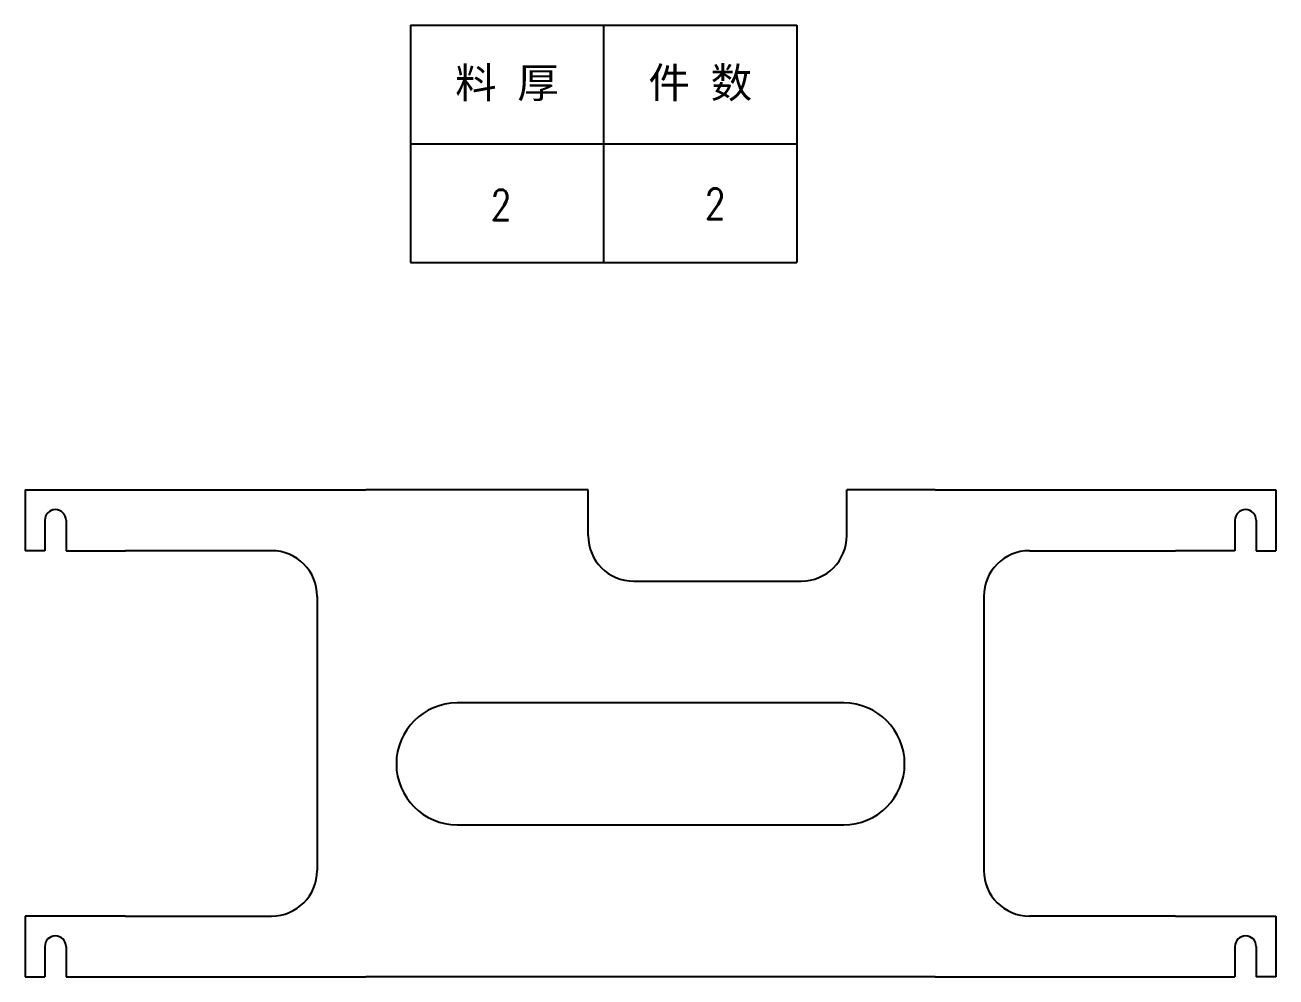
# Model space of a CAD drawing. Header units: millimetres. Extents: x -162325 to -83245, y 277409 to 326486.
# Drawn here: x -162140.9 to -161729.9, y 299161.9 to 299474.6 of the extents above; entities that cross this region are included whole.
import ezdxf
from ezdxf.enums import TextEntityAlignment as Align

# ---------------------------------------------------------------- set-up
doc = ezdxf.new("R2010")
doc.units = ezdxf.units.MM
doc.styles.add('DIM', font='romans.shx', dxfattribs={"width": 0.8, "bigfont": 'bigfont.shx'})
doc.styles.get("Standard").update_dxf_attribs({"font": 'txt', "bigfont": 'gbcbig.shx'})

# ---------------------------------------------------------------- blocks, each defined once
blk = doc.blocks.new('*T608')
at = {"color": 0, "linetype": 'ByBlock', "lineweight": -2, "transparency": 16777216}
for p, q in [((0, 0), (127, 0)), ((0, 0), (0, -78)), ((63.5, 0), (63.5, -78)), ((127, 0), (127, -78)), ((0, -39), (127, -39)), ((0, -78), (127, -78))]:
    blk.add_line(p, q, dxfattribs=at)
at = {"color": 0, "transparency": 16777216, "char_height": 10, "width": 60.5, "attachment_point": 5}
for s, insert in [('{\\fSimSun|b0|i0|c134|p2;料 厚}', (31.75, -19.5)), ('{\\fSimSun|b0|i0|c134|p2;件 数}', (95.25, -19.5))]:
    blk.add_mtext(s, dxfattribs=dict(at, insert=insert))
blk = doc.blocks.new('拆图参数')
blk.add_blockref('*T608', (-63.5, 78))
at = {"style": 'DIM', "width": 0.8}
blk.add_attdef('6', text='', height=10, dxfattribs=at).set_placement((-37.13, 18.91), align=Align.MIDDLE_LEFT)
blk.add_attdef('1', text='', height=10, dxfattribs=at).set_placement((36.65, 19.27), align=Align.MIDDLE_CENTER)

msp = doc.modelspace()

# ---------------------------------------------------------------- linework, layer by layer
at = {"color": 7}
for p, q in [((-162140.855, 299321.923), (-162028.855, 299321.923)), ((-162140.855, 299321.923), (-162140.855, 299301.923)), ((-161955.855, 299321.923), (-162028.855, 299321.923)), ((-161955.855, 299306.923), (-161955.855, 299321.923)), ((-161841.855, 299321.923), (-161870.855, 299321.923)), ((-161870.855, 299306.923), (-161870.855, 299321.923)), ((-161841.855, 299321.923), (-161729.855, 299321.923)), ((-161729.855, 299321.923), (-161729.855, 299301.923)), ((-162134.355, 299311.923), (-162134.355, 299301.923)), ((-162127.355, 299311.923), (-162127.355, 299301.923)), ((-161743.355, 299311.923), (-161743.355, 299301.923)), ((-161736.355, 299311.923), (-161736.355, 299301.923)), ((-162134.355, 299301.923), (-162140.855, 299301.923)), ((-162127.355, 299301.923), (-162107.855, 299301.923)), ((-162059.855, 299301.923), (-162107.855, 299301.923)), ((-161810.855, 299301.923), (-161762.855, 299301.923)), ((-161743.355, 299301.923), (-161762.855, 299301.923)), ((-161736.355, 299301.923), (-161729.855, 299301.923)), ((-161940.855, 299291.923), (-161885.855, 299291.923)), ((-162044.855, 299286.923), (-162044.855, 299196.923)), ((-161825.855, 299286.923), (-161825.855, 299196.923)), ((-161871.855, 299251.923), (-161998.855, 299251.923)), ((-161998.855, 299211.923), (-161871.855, 299211.923)), ((-162107.855, 299181.923), (-162140.855, 299181.923)), ((-162140.855, 299181.923), (-162140.855, 299161.923)), ((-162107.855, 299181.923), (-162059.855, 299181.923)), ((-161762.855, 299181.923), (-161810.855, 299181.923)), ((-161762.855, 299181.923), (-161729.855, 299181.923)), ((-161729.855, 299181.923), (-161729.855, 299161.923)), ((-162134.355, 299171.923), (-162134.355, 299161.923)), ((-162127.355, 299171.923), (-162127.355, 299161.923)), ((-161743.355, 299171.923), (-161743.355, 299161.923)), ((-161736.355, 299171.923), (-161736.355, 299161.923)), ((-162140.855, 299161.923), (-162134.355, 299161.923)), ((-162127.355, 299161.923), (-162028.855, 299161.923)), ((-161841.855, 299161.923), (-162028.855, 299161.923)), ((-161841.855, 299161.923), (-161743.355, 299161.923)), ((-161729.855, 299161.923), (-161736.355, 299161.923))]:
    msp.add_line(p, q, dxfattribs=at)
for centre, radius, start, end in [((-162130.855, 299311.923), 3.5, 0, 180), ((-161739.855, 299311.923), 3.5, 0, 180), ((-161940.855, 299306.923), 15, 180, 270), ((-161885.855, 299306.923), 15, 270, 0), ((-162059.855, 299286.923), 15, 0, 90), ((-161810.855, 299286.923), 15, 90, 180), ((-161998.855, 299231.923), 20, 90, 270), ((-161871.855, 299231.923), 20, 270, 90), ((-162059.855, 299196.923), 15, 270, 0), ((-161810.855, 299196.923), 15, 180, 270), ((-162130.855, 299171.923), 3.5, 0, 180), ((-161739.855, 299171.923), 3.5, 0, 180)]:
    msp.add_arc(centre, radius, start, end, dxfattribs=at)

# ---------------------------------------------------------------- block references
msp.add_blockref('拆图参数', (-161950.754, 299396.582)).add_auto_attribs({'1': '2', '6': '2'})

doc.saveas('drawing.dxf')
